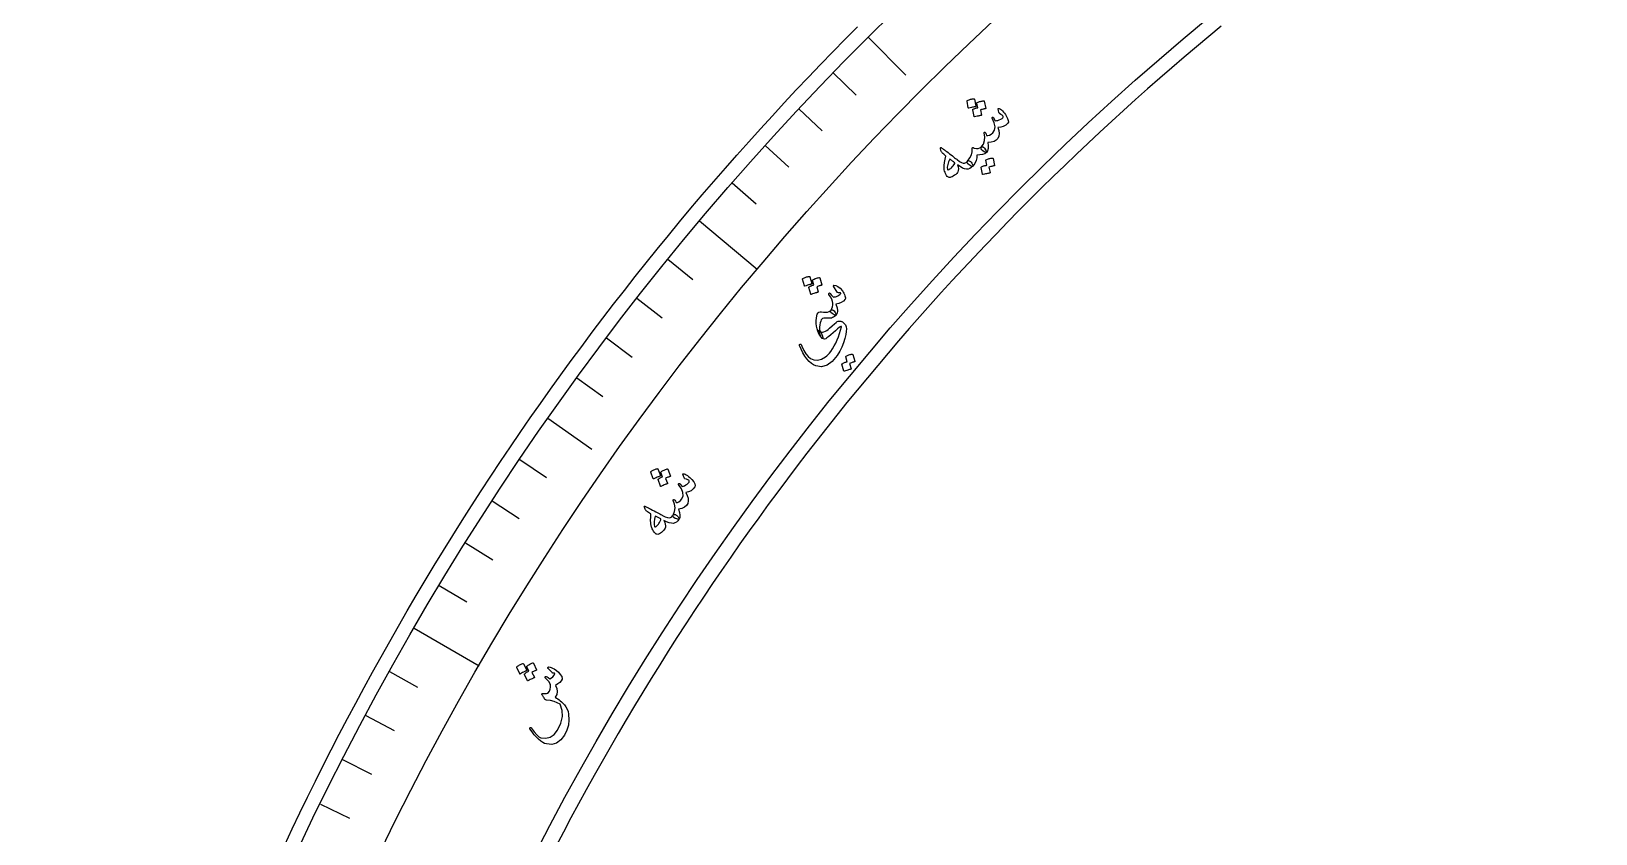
# Model space of a CAD drawing. Header units: millimetres. Extents: x -92 to 92, y -92 to 118.
# Drawn here: x -91.03 to -41.18, y 38.96 to 64.56 of the extents above; entities that cross this region are included whole.
import ezdxf

# ---------------------------------------------------------------- set-up
doc = ezdxf.new("R2010")
doc.units = ezdxf.units.MM
for name, color, linetype in [('CUT_INNER', 6, 'Continuous'), ('CUT_OUTER', 1, 'Continuous'), ('ENGRAVE', 7, 'Continuous'), ('ENGRAVE_FINE', 8, 'Continuous'), ('TEXT', 5, 'Continuous')]:
    doc.layers.add(name, color=color, linetype=linetype)

msp = doc.modelspace()

# ---------------------------------------------------------------- linework, layer by layer
at = {"layer": 'CUT_INNER'}
msp.add_lwpolyline([(-53.113, 64.7184), (-53.5091, 64.3913), (-53.9032, 64.0617), (-54.2952, 63.7298), (-54.6853, 63.3954), (-55.0732, 63.0587), (-55.4591, 62.7196), (-55.8429, 62.3781), (-56.2246, 62.0343), (-56.6042, 61.6881), (-56.9816, 61.3396), (-57.3569, 60.9889), (-57.7301, 60.6358), (-58.101, 60.2804), (-58.4698, 59.9228), (-58.8364, 59.5629), (-59.2007, 59.2007), (-59.5629, 58.8364), (-59.9228, 58.4698), (-60.2804, 58.101), (-60.6358, 57.7301), (-60.9889, 57.3569), (-61.3396, 56.9816), (-61.6881, 56.6042), (-62.0343, 56.2246), (-62.3781, 55.8429), (-62.7196, 55.4591), (-63.0587, 55.0732), (-63.3954, 54.6853), (-63.7298, 54.2952), (-64.0617, 53.9032), (-64.3913, 53.5091), (-64.7184, 53.113), (-65.043, 52.7149), (-65.3653, 52.3148), (-65.685, 51.9127), (-66.0023, 51.5087), (-66.3171, 51.1028), (-66.6295, 50.6949), (-66.9393, 50.2851), (-67.2465, 49.8734), (-67.5513, 49.4599), (-67.8535, 49.0445), (-68.1532, 48.6272), (-68.4502, 48.2081), (-68.7448, 47.7872), (-69.0367, 47.3645), (-69.326, 46.94), (-69.6127, 46.5137), (-69.8968, 46.0857), (-70.1783, 45.656), (-70.4571, 45.2245), (-70.7333, 44.7913), (-71.0068, 44.3565), (-71.2776, 43.92), (-71.5457, 43.4818), (-71.8112, 43.042), (-72.0739, 42.6005), (-72.334, 42.1575), (-72.5913, 41.7129), (-72.8459, 41.2667), (-73.0977, 40.8189), (-73.3468, 40.3696), (-73.5931, 39.9188), (-73.8367, 39.4665), (-74.0774, 39.0127), (-74.3154, 38.5575)], dxfattribs=at)
at = {"layer": 'CUT_OUTER'}
msp.add_lwpolyline([(-82.9535, 38.613), (-82.715, 39.1213), (-82.4734, 39.6281), (-82.2287, 40.1334), (-81.9809, 40.6372), (-81.73, 41.1394), (-81.4761, 41.6401), (-81.219, 42.1393), (-80.9589, 42.6368), (-80.6958, 43.1328), (-80.4296, 43.6271), (-80.1604, 44.1198), (-79.8882, 44.6108), (-79.613, 45.1002), (-79.3347, 45.5878), (-79.0535, 46.0738), (-78.7693, 46.558), (-78.4822, 47.0404), (-78.1921, 47.5211), (-77.899, 48), (-77.603, 48.477), (-77.3041, 48.9523), (-77.0023, 49.4257), (-76.6976, 49.8972), (-76.39, 50.3669), (-76.0795, 50.8347), (-75.7661, 51.3005), (-75.4499, 51.7645), (-75.1309, 52.2264), (-74.809, 52.6864), (-74.4843, 53.1445), (-74.1568, 53.6005), (-73.8266, 54.0545), (-73.4935, 54.5065), (-73.1577, 54.9564), (-72.8191, 55.4043), (-72.4778, 55.85), (-72.1337, 56.2937), (-71.7869, 56.7352), (-71.4375, 57.1746), (-71.0853, 57.6119), (-70.7305, 58.047), (-70.373, 58.4799), (-70.0128, 58.9106), (-69.65, 59.3391), (-69.2846, 59.7653), (-68.9166, 60.1893), (-68.546, 60.611), (-68.1728, 61.0305), (-67.797, 61.4476), (-67.4187, 61.8625), (-67.0379, 62.275), (-66.6545, 62.6852), (-66.2686, 63.093), (-65.8802, 63.4984), (-65.4894, 63.9014), (-65.096, 64.3021), (-64.7003, 64.7003)], dxfattribs=at)
at = {"layer": 'ENGRAVE'}
for points in [[(-64.3703, 64.3703), (-63.1604, 63.1604)], [(-69.7356, 58.5151), (-67.9006, 56.9753)], [(-74.5702, 52.2146), (-73.1685, 51.2332)], [(-78.8372, 45.5167), (-76.7627, 44.3189)]]:
    msp.add_lwpolyline(points, dxfattribs=at)
for radius in [91.0333, 88.6379, 84.1891]:
    msp.add_circle((0, 0), radius, dxfattribs=at)
at = {"layer": 'ENGRAVE_FINE'}
for points in [[(-65.4839, 63.2371), (-64.7454, 62.5239)], [(-66.5776, 62.0846), (-65.8267, 61.3844)], [(-67.651, 60.9132), (-66.888, 60.2263)], [(-68.7037, 59.7233), (-67.9289, 59.0497)], [(-70.7462, 57.2891), (-69.9484, 56.6431)], [(-71.7353, 56.0457), (-70.9263, 55.4137)], [(-72.7025, 54.7852), (-71.8826, 54.1674)], [(-73.6475, 53.5081), (-72.817, 52.9046)], [(-75.4701, 50.9052), (-74.619, 50.3311)], [(-76.347, 49.5803), (-75.486, 49.0212)], [(-77.2007, 48.2403), (-76.33, 47.6963)], [(-78.0308, 46.8856), (-77.1508, 46.3569)], [(-79.6196, 44.1338), (-78.7217, 43.6361)], [(-80.3777, 42.7376), (-79.4712, 42.2556)], [(-81.1113, 41.3283), (-80.1966, 40.8622)], [(-81.8202, 39.9064), (-80.8975, 39.4563)]]:
    msp.add_lwpolyline(points, dxfattribs=at)
at = {"layer": 'TEXT'}
for points in [[(-61.2126, 62.3326), (-61.2126, 62.3372), (-61.2107, 62.3417), (-61.207, 62.3463), (-61.2014, 62.3508), (-61.1766, 62.3619), (-61.1517, 62.3718), (-61.1267, 62.3804), (-61.1016, 62.3878), (-61.0761, 62.3939), (-61.0502, 62.3987), (-61.0237, 62.4023), (-60.9966, 62.4046), (-60.9885, 62.4037), (-60.9825, 62.4013), (-60.9786, 62.3973), (-60.9768, 62.3917), (-60.9295, 62.1659), (-60.9302, 62.1602), (-60.9341, 62.1559), (-60.9412, 62.153), (-60.9515, 62.1515), (-60.9603, 62.15), (-60.9738, 62.1475), (-60.9922, 62.1438), (-61.0153, 62.139), (-61.0435, 62.1329), (-61.0769, 62.1252), (-61.1155, 62.1159), (-61.1595, 62.105), (-61.1658, 62.1041), (-61.1704, 62.105), (-61.1731, 62.1077), (-61.1739, 62.1123)], [(-60.8988, 62.2675), (-60.8987, 62.2721), (-60.8968, 62.2766), (-60.8931, 62.2811), (-60.8876, 62.2857), (-60.8628, 62.2967), (-60.8379, 62.3065), (-60.8129, 62.315), (-60.7879, 62.3222), (-60.7625, 62.3282), (-60.7366, 62.3329), (-60.7101, 62.3364), (-60.6831, 62.3386), (-60.6765, 62.3376), (-60.6713, 62.3349), (-60.6675, 62.3303), (-60.6651, 62.3239), (-60.618, 62.0983), (-60.6186, 62.0941), (-60.6222, 62.0906), (-60.6287, 62.0878), (-60.6382, 62.0857), (-60.6445, 62.0845), (-60.6543, 62.0825), (-60.6677, 62.0797), (-60.6846, 62.0761), (-60.7049, 62.0717), (-60.7285, 62.0663), (-60.7555, 62.0598), (-60.7857, 62.0524), (-60.7497, 61.8869), (-60.7505, 61.8813), (-60.7544, 61.877), (-60.7615, 61.8741), (-60.7717, 61.8726), (-60.7804, 61.8711), (-60.794, 61.8686), (-60.8123, 61.865), (-60.8353, 61.8602), (-60.8634, 61.8541), (-60.8968, 61.8465), (-60.9353, 61.8372), (-60.9791, 61.8264), (-60.9847, 61.8263), (-60.9887, 61.8278), (-60.991, 61.8308), (-60.9917, 61.8355), (-61.031, 62.0555), (-61.0309, 62.06), (-61.029, 62.0646), (-61.0253, 62.0691), (-61.0198, 62.0736), (-61.0023, 62.0815), (-60.9846, 62.0889), (-60.9667, 62.0959), (-60.9485, 62.1024), (-60.9302, 62.1082), (-60.9116, 62.1131), (-60.8928, 62.1171), (-60.8738, 62.1201)], [(-60.2246, 62.0847), (-60.2232, 62.0914), (-60.2176, 62.0951), (-60.2078, 62.0957), (-60.1936, 62.0934), (-60.1735, 62.0857), (-60.1492, 62.0705), (-60.1207, 62.0478), (-60.088, 62.0175), (-60.0523, 61.9818), (-60.02, 61.9445), (-59.991, 61.9057), (-59.9655, 61.8654), (-59.9227, 61.7804), (-59.8999, 61.7116), (-59.8972, 61.6589), (-59.9146, 61.6224), (-59.9826, 61.5635), (-60.0585, 61.5224), (-60.1423, 61.4989), (-60.2341, 61.4929), (-60.2021, 61.3919), (-60.191, 61.2996), (-60.2007, 61.2158), (-60.2312, 61.1406), (-60.282, 61.0807), (-60.3522, 61.0393), (-60.442, 61.0161), (-60.5513, 61.0113), (-60.5388, 60.9054), (-60.5421, 60.8175), (-60.5613, 60.7476), (-60.5965, 60.6955), (-60.6103, 60.6917), (-60.6335, 60.6983), (-60.6663, 60.7153), (-60.7085, 60.7428), (-60.7456, 60.7744), (-60.7664, 60.8043), (-60.771, 60.8323), (-60.7592, 60.8585), (-60.6947, 60.9605), (-60.6583, 61.0701), (-60.6499, 61.1872), (-60.6696, 61.312), (-60.6707, 61.3188), (-60.6704, 61.3247), (-60.6688, 61.3297), (-60.6658, 61.3337), (-60.661, 61.3375), (-60.6558, 61.34), (-60.6502, 61.3411), (-60.6441, 61.3408), (-60.6327, 61.3328), (-60.6202, 61.3122), (-60.6067, 61.2792), (-60.5922, 61.2338), (-60.549, 61.2304), (-60.5008, 61.2441), (-60.4475, 61.2749), (-60.3891, 61.3227), (-60.3361, 61.4025), (-60.3226, 61.5056), (-60.3485, 61.6323), (-60.4138, 61.7826), (-60.4172, 61.7902), (-60.4186, 61.7967), (-60.4179, 61.802), (-60.4153, 61.8062), (-60.4097, 61.8108), (-60.4039, 61.8138), (-60.3979, 61.8152), (-60.3916, 61.815), (-60.3849, 61.8126), (-60.379, 61.8094), (-60.3741, 61.8053), (-60.3701, 61.8003), (-60.3133, 61.7055), (-60.2733, 61.7074), (-60.2313, 61.7158), (-60.1871, 61.7308), (-60.1408, 61.7522), (-60.0995, 61.777), (-60.0723, 61.8001), (-60.0591, 61.8216), (-60.06, 61.8415), (-60.0727, 61.8608), (-60.0969, 61.8823), (-60.1327, 61.906), (-60.1799, 61.9319), (-60.1881, 61.9443), (-60.1983, 61.9738), (-60.2105, 62.0207), (-60.2246, 62.0847)], [(-62.0562, 60.8184), (-62.057, 60.8404), (-62.0501, 60.8502), (-62.0353, 60.8479), (-62.0127, 60.8335), (-62.0002, 60.8236), (-61.9826, 60.8103), (-61.96, 60.7933), (-61.9325, 60.7728), (-61.8997, 60.7483), (-61.8618, 60.7196), (-61.8186, 60.6867), (-61.7702, 60.6495), (-61.7225, 60.613), (-61.6799, 60.5802), (-61.6423, 60.5513), (-61.6098, 60.5261), (-61.5823, 60.5049), (-61.5601, 60.4877), (-61.5431, 60.4745), (-61.5314, 60.4653), (-61.4557, 60.4093), (-61.3908, 60.3719), (-61.3368, 60.3532), (-61.2935, 60.3532), (-61.27, 60.36), (-61.2462, 60.3729), (-61.2223, 60.3919), (-61.1983, 60.417), (-61.1814, 60.4293), (-61.1632, 60.4334), (-61.1435, 60.4294), (-61.1224, 60.4173), (-61.1007, 60.399), (-61.081, 60.3782), (-61.0633, 60.3549), (-61.0476, 60.3291), (-61.0365, 60.3049), (-61.0306, 60.2845), (-61.0299, 60.2679), (-61.0344, 60.2552), (-61.0816, 60.2082), (-61.1306, 60.1758), (-61.1813, 60.158), (-61.2337, 60.1549), (-61.2935, 60.1677), (-61.361, 60.196), (-61.4362, 60.2397), (-61.519, 60.299), (-61.5005, 60.2303), (-61.4917, 60.1704), (-61.4928, 60.1192), (-61.5037, 60.0768), (-61.5195, 60.0493), (-61.5426, 60.0213), (-61.573, 59.9927), (-61.6105, 59.9636), (-61.6531, 59.9358), (-61.6915, 59.9151), (-61.7257, 59.9014), (-61.7558, 59.8948), (-61.7852, 59.8945), (-61.8105, 59.8999), (-61.8316, 59.911), (-61.8485, 59.9278), (-61.8658, 59.9528), (-61.8824, 59.9829), (-61.8985, 60.0183), (-61.9139, 60.0589), (-61.928, 60.1011), (-61.9381, 60.1359), (-61.9443, 60.1633), (-61.9465, 60.1833), (-61.9423, 60.2785), (-61.9308, 60.3756), (-61.9119, 60.4746), (-61.8856, 60.5756), (-61.9231, 60.6075), (-61.9551, 60.6355), (-61.9816, 60.6594), (-62.0026, 60.6793), (-62.0189, 60.6973), (-62.0314, 60.7156), (-62.0401, 60.7342), (-62.0449, 60.7531)], [(-60.7592, 60.8585), (-60.7403, 60.8681), (-60.7249, 60.8738), (-60.7132, 60.8753), (-60.705, 60.8728), (-60.6956, 60.866), (-60.6852, 60.8565), (-60.6739, 60.8442), (-60.6617, 60.8293), (-60.6251, 60.7788), (-60.602, 60.7397), (-60.5925, 60.7119), (-60.5965, 60.6955), (-60.652, 60.6538), (-60.7213, 60.6259), (-60.8044, 60.6117), (-60.9014, 60.6111), (-60.9033, 60.5205), (-60.9261, 60.431), (-60.9698, 60.3426), (-61.0344, 60.2552), (-61.0442, 60.2486), (-61.0559, 60.247), (-61.0695, 60.2503), (-61.0849, 60.2586), (-61.1758, 60.3195), (-61.1859, 60.3264), (-61.1944, 60.3362), (-61.2014, 60.3489), (-61.2069, 60.3645), (-61.2091, 60.3786), (-61.2085, 60.3921), (-61.2048, 60.4049), (-61.1983, 60.417), (-61.1213, 60.5221), (-61.0712, 60.6217), (-61.0481, 60.7157), (-61.052, 60.8043), (-61.0534, 60.8156), (-61.0521, 60.826), (-61.048, 60.8355), (-61.0413, 60.8441), (-61.0331, 60.8503), (-61.025, 60.8523), (-61.0168, 60.8503), (-61.0087, 60.8442), (-61.0017, 60.8376), (-60.9951, 60.8324), (-60.989, 60.8286), (-60.9833, 60.8261), (-60.9164, 60.82), (-60.8568, 60.8234), (-60.8044, 60.8362), (-60.7592, 60.8585)], [(-61.7615, 60.4792), (-61.8038, 60.3905), (-61.8308, 60.3067), (-61.8426, 60.2279), (-61.8393, 60.1541), (-61.8363, 60.1466), (-61.8314, 60.142), (-61.8245, 60.1404), (-61.8156, 60.1418), (-61.7887, 60.1529), (-61.7623, 60.1676), (-61.7362, 60.1857), (-61.7106, 60.2074), (-61.6853, 60.2325), (-61.6603, 60.2611), (-61.6358, 60.2932), (-61.6115, 60.3288), (-61.6084, 60.3349), (-61.6063, 60.3424), (-61.605, 60.3513), (-61.6046, 60.3614), (-61.6207, 60.375), (-61.6377, 60.3889), (-61.6558, 60.4032), (-61.6749, 60.4177), (-61.695, 60.4326), (-61.7162, 60.4478), (-61.7383, 60.4634), (-61.7615, 60.4792)], [(-60.6173, 60.443), (-60.6173, 60.4475), (-60.6155, 60.452), (-60.6119, 60.4565), (-60.6065, 60.461), (-60.5822, 60.4721), (-60.5577, 60.4819), (-60.5332, 60.4904), (-60.5085, 60.4977), (-60.4834, 60.5037), (-60.4578, 60.5085), (-60.4316, 60.512), (-60.4049, 60.5143), (-60.3984, 60.5134), (-60.3932, 60.5107), (-60.3893, 60.5061), (-60.3868, 60.4998), (-60.3354, 60.2763), (-60.3359, 60.2721), (-60.3394, 60.2687), (-60.3457, 60.2659), (-60.3551, 60.2638), (-60.3623, 60.2632), (-60.3733, 60.2614), (-60.3879, 60.2584), (-60.4063, 60.2541), (-60.4286, 60.2487), (-60.455, 60.2419), (-60.4856, 60.234), (-60.5204, 60.2248), (-60.4811, 60.0502), (-60.4809, 60.0437), (-60.4842, 60.0389), (-60.4908, 60.0357), (-60.5008, 60.034), (-60.5094, 60.0326), (-60.5228, 60.03), (-60.5408, 60.0263), (-60.5636, 60.0215), (-60.5913, 60.0154), (-60.6242, 60.0076), (-60.6622, 59.9983), (-60.7054, 59.9874), (-60.7109, 59.9872), (-60.7149, 59.9887), (-60.7173, 59.9917), (-60.7181, 59.9963), (-60.7635, 60.2161), (-60.7635, 60.2206), (-60.7618, 60.2251), (-60.7582, 60.2296), (-60.7528, 60.2341), (-60.7329, 60.2443), (-60.7127, 60.2532), (-60.6921, 60.2609), (-60.6711, 60.2674), (-60.6499, 60.2727), (-60.6286, 60.277), (-60.6072, 60.2803), (-60.5856, 60.2826)], [(-66.4563, 56.6497), (-66.4567, 56.6543), (-66.4552, 56.6589), (-66.4519, 56.6638), (-66.4468, 56.6688), (-66.4231, 56.6821), (-66.3991, 56.6941), (-66.375, 56.7049), (-66.3506, 56.7144), (-66.3258, 56.7228), (-66.3004, 56.7298), (-66.2743, 56.7357), (-66.2476, 56.7404), (-66.2395, 56.7403), (-66.2333, 56.7384), (-66.229, 56.7348), (-66.2267, 56.7294), (-66.1596, 56.5087), (-66.1598, 56.5029), (-66.1633, 56.4983), (-66.1701, 56.4948), (-66.1802, 56.4924), (-66.1888, 56.4902), (-66.2021, 56.4864), (-66.22, 56.4812), (-66.2427, 56.4744), (-66.2702, 56.4658), (-66.3028, 56.4551), (-66.3404, 56.4424), (-66.3832, 56.4277), (-66.3895, 56.4262), (-66.3941, 56.4268), (-66.397, 56.4292), (-66.3983, 56.4337)], [(-66.138, 56.6126), (-66.1384, 56.6171), (-66.1369, 56.6218), (-66.1336, 56.6266), (-66.1285, 56.6316), (-66.1048, 56.6448), (-66.0809, 56.6567), (-66.0567, 56.6674), (-66.0324, 56.6768), (-66.0077, 56.685), (-65.9823, 56.692), (-65.9562, 56.6978), (-65.9295, 56.7024), (-65.9228, 56.702), (-65.9174, 56.6997), (-65.9133, 56.6955), (-65.9103, 56.6893), (-65.8434, 56.4688), (-65.8436, 56.4646), (-65.8469, 56.4608), (-65.8531, 56.4574), (-65.8623, 56.4545), (-65.8685, 56.4527), (-65.8781, 56.4499), (-65.8912, 56.4459), (-65.9077, 56.4409), (-65.9276, 56.4347), (-65.9506, 56.4272), (-65.9769, 56.4184), (-66.0063, 56.4083), (-65.9558, 56.2467), (-65.9561, 56.241), (-65.9596, 56.2364), (-65.9664, 56.2329), (-65.9764, 56.2305), (-65.985, 56.2283), (-65.9983, 56.2246), (-66.0162, 56.2193), (-66.0387, 56.2126), (-66.0662, 56.204), (-66.0987, 56.1934), (-66.1363, 56.1808), (-66.1789, 56.1662), (-66.1845, 56.1656), (-66.1885, 56.1667), (-66.1911, 56.1696), (-66.1923, 56.1741), (-66.2509, 56.3897), (-66.2512, 56.3943), (-66.2497, 56.399), (-66.2465, 56.4038), (-66.2414, 56.4088), (-66.2247, 56.4182), (-66.2077, 56.4271), (-66.1904, 56.4356), (-66.1729, 56.4437), (-66.1552, 56.4511), (-66.1371, 56.4577), (-66.1187, 56.4633), (-66.1, 56.468)], [(-65.4698, 56.4322), (-65.4748, 56.4422), (-65.4752, 56.4495), (-65.4711, 56.4543), (-65.4625, 56.4564), (-65.3966, 56.4491), (-65.3289, 56.4173), (-65.2595, 56.3611), (-65.1883, 56.2806), (-65.1611, 56.2418), (-65.1381, 56.2027), (-65.119, 56.1633), (-65.104, 56.1237), (-65.0935, 56.0856), (-65.0883, 56.0546), (-65.0884, 56.0307), (-65.0938, 56.0139), (-65.1514, 55.9504), (-65.221, 55.9031), (-65.3028, 55.8721), (-65.3968, 55.8572), (-65.3579, 55.7423), (-65.3429, 55.6453), (-65.3516, 55.5662), (-65.3841, 55.5049), (-65.3929, 55.4997), (-65.4063, 55.4996), (-65.4241, 55.5045), (-65.4465, 55.5145), (-65.5099, 55.5547), (-65.5499, 55.5913), (-65.5665, 55.6244), (-65.5597, 55.654), (-65.5249, 55.713), (-65.5013, 55.771), (-65.489, 55.8282), (-65.4878, 55.8845), (-65.4991, 55.9439), (-65.5241, 56.0105), (-65.5628, 56.0841), (-65.6151, 56.1649), (-65.6203, 56.1758), (-65.6217, 56.1858), (-65.6191, 56.1949), (-65.6126, 56.2033), (-65.6033, 56.2095), (-65.594, 56.2102), (-65.5848, 56.2055), (-65.5756, 56.1953), (-65.5436, 56.1537), (-65.5164, 56.1218), (-65.4941, 56.0995), (-65.4765, 56.0868), (-65.4595, 56.0823), (-65.4368, 56.083), (-65.4083, 56.0889), (-65.3741, 56.1), (-65.337, 56.117), (-65.3014, 56.1386), (-65.2672, 56.1648), (-65.2345, 56.1957), (-65.2344, 56.1958), (-65.2341, 56.1962), (-65.2336, 56.1968), (-65.2328, 56.1976), (-65.2335, 56.2005), (-65.2369, 56.2037), (-65.2431, 56.2071), (-65.252, 56.2107), (-65.2649, 56.2143), (-65.2833, 56.2175), (-65.3071, 56.2202), (-65.3363, 56.2226), (-65.3415, 56.2231), (-65.3465, 56.2255), (-65.3511, 56.2296), (-65.3554, 56.2357)], [(-65.558, 55.6559), (-65.5285, 55.6734), (-65.5013, 55.6772), (-65.4764, 55.6676), (-65.4537, 55.6443), (-65.4155, 55.5895), (-65.3909, 55.5483), (-65.3799, 55.5208), (-65.3825, 55.5069), (-65.4071, 55.4828), (-65.4347, 55.4611), (-65.4652, 55.4419), (-65.4987, 55.4252), (-65.5349, 55.4125), (-65.5776, 55.4052), (-65.6266, 55.4032), (-65.6819, 55.4066), (-65.7357, 55.4092), (-65.7802, 55.4052), (-65.8152, 55.3944), (-65.8407, 55.3769), (-65.8592, 55.3497), (-65.8765, 55.3094), (-65.8926, 55.2561), (-65.9076, 55.1898), (-65.9176, 55.1242), (-65.9208, 55.0712), (-65.9172, 55.0309), (-65.9068, 55.0031), (-65.8678, 54.9408), (-65.8391, 54.8836), (-65.8205, 54.8317), (-65.8121, 54.7851), (-65.8124, 54.7709), (-65.8149, 54.7626), (-65.8196, 54.7603), (-65.8264, 54.7639), (-65.8672, 54.7996), (-65.9046, 54.8489), (-65.9386, 54.9119), (-65.9689, 54.9886), (-65.9937, 55.0725), (-66.0107, 55.1572), (-66.02, 55.2425), (-66.0216, 55.3286), (-66.0167, 55.4096), (-66.0047, 55.4781), (-65.9857, 55.534), (-65.9597, 55.5773), (-65.9353, 55.5963), (-65.8982, 55.6066), (-65.8483, 55.6082), (-65.7856, 55.6011), (-65.721, 55.5958), (-65.6615, 55.6031), (-65.6072, 55.6232), (-65.558, 55.6559)], [(-65.6791, 54.7767), (-65.7192, 54.7531), (-65.7564, 54.742), (-65.7907, 54.7433), (-65.8221, 54.757), (-65.8484, 54.7824), (-65.8733, 54.8236), (-65.8966, 54.8805), (-65.9185, 54.9532), (-65.9266, 54.9852), (-65.9314, 55.0087), (-65.9329, 55.0236), (-65.9311, 55.03), (-65.9276, 55.0292), (-65.9224, 55.0244), (-65.9155, 55.0157), (-65.9068, 55.0031), (-65.8841, 54.9782), (-65.8544, 54.9652), (-65.8176, 54.9641), (-65.7737, 54.9749), (-65.729, 54.9937), (-65.6845, 55.0187), (-65.64, 55.0501), (-65.5957, 55.0878), (-65.5096, 55.1671), (-65.4399, 55.2282), (-65.3866, 55.2711), (-65.3499, 55.296), (-65.3211, 55.3087), (-65.2918, 55.315), (-65.262, 55.3151), (-65.2316, 55.3089), (-65.2161, 55.3034), (-65.2014, 55.297), (-65.1874, 55.2898), (-65.1741, 55.2818), (-65.1614, 55.2728), (-65.1492, 55.2627), (-65.1374, 55.2516), (-65.1261, 55.2394), (-65.1067, 55.2159), (-65.0902, 55.1907), (-65.0768, 55.164), (-65.0664, 55.1357), (-65.0589, 55.0721), (-65.0636, 54.9875), (-65.0805, 54.8819), (-65.1096, 54.7553), (-65.1511, 54.6191), (-65.2056, 54.4844), (-65.2731, 54.3513), (-65.3535, 54.2198), (-65.5091, 54.0264), (-65.6745, 53.9062), (-65.85, 53.8593), (-66.0361, 53.8856), (-66.1038, 53.917), (-66.1734, 53.9642), (-66.245, 54.0273), (-66.3185, 54.1062), (-66.3881, 54.1979), (-66.4503, 54.3009), (-66.5049, 54.415), (-66.5518, 54.5404), (-66.5529, 54.5498), (-66.5522, 54.5581), (-66.5499, 54.5655), (-66.5459, 54.5719), (-66.5399, 54.5777), (-66.5332, 54.5813), (-66.5258, 54.5827), (-66.5178, 54.5819), (-66.5098, 54.5768), (-66.5006, 54.5636), (-66.49, 54.5424), (-66.4782, 54.5131), (-66.4189, 54.3815), (-66.3531, 54.2732), (-66.2811, 54.1882), (-66.2028, 54.1265), (-66.0931, 54.0812), (-65.9768, 54.0733), (-65.8538, 54.1027), (-65.7241, 54.1692), (-65.6786, 54.2042), (-65.6351, 54.2449), (-65.5935, 54.2912), (-65.5537, 54.3432), (-65.4967, 54.4303), (-65.4441, 54.5207), (-65.3958, 54.6143), (-65.3519, 54.7113), (-65.3121, 54.8118), (-65.2759, 54.9159), (-65.2434, 55.0236), (-65.2146, 55.135), (-65.2139, 55.1361), (-65.2134, 55.1373), (-65.2132, 55.1388), (-65.2132, 55.1405), (-65.2156, 55.1427), (-65.2203, 55.144), (-65.2275, 55.1445), (-65.2371, 55.1441), (-65.2558, 55.1346), (-65.2903, 55.1078), (-65.3407, 55.0636), (-65.4069, 55.0021), (-65.4801, 54.9346), (-65.5499, 54.8746), (-65.6162, 54.8219), (-65.6791, 54.7767)], [(-65.0801, 54.1724), (-65.0805, 54.1769), (-65.0792, 54.1815), (-65.0761, 54.1863), (-65.0712, 54.1912), (-65.0481, 54.2041), (-65.0248, 54.2159), (-65.0012, 54.2264), (-64.9774, 54.2357), (-64.9532, 54.2437), (-64.9282, 54.2506), (-64.9026, 54.2563), (-64.8764, 54.2608), (-64.8698, 54.2604), (-64.8644, 54.2582), (-64.8602, 54.254), (-64.8571, 54.248), (-64.7849, 54.031), (-64.7851, 54.0268), (-64.7882, 54.0231), (-64.7942, 54.0198), (-64.8033, 54.0169), (-64.8104, 54.0158), (-64.8211, 54.0131), (-64.8353, 54.0088), (-64.8531, 54.0031), (-64.8747, 53.9958), (-64.9003, 53.9869), (-64.9299, 53.9765), (-64.9634, 53.9645), (-64.908, 53.7949), (-64.9072, 53.7885), (-64.91, 53.7835), (-64.9162, 53.7797), (-64.9259, 53.7772), (-64.9344, 53.7751), (-64.9474, 53.7714), (-64.9649, 53.7663), (-64.987, 53.7596), (-65.0139, 53.7512), (-65.0458, 53.7408), (-65.0826, 53.7283), (-65.1244, 53.7139), (-65.1298, 53.7133), (-65.1339, 53.7144), (-65.1365, 53.7173), (-65.1378, 53.7217), (-65.2036, 53.9355), (-65.204, 53.9399), (-65.2027, 53.9445), (-65.1996, 53.9493), (-65.1947, 53.9542), (-65.1759, 53.966), (-65.1567, 53.9765), (-65.137, 53.9859), (-65.1169, 53.994), (-65.0964, 54.0011), (-65.0756, 54.0071), (-65.0547, 54.0122), (-65.0336, 54.0162)], [(-71.2899, 50.4984), (-71.2906, 50.5029), (-71.2896, 50.5077), (-71.2867, 50.5129), (-71.2821, 50.5183), (-71.2596, 50.5337), (-71.2369, 50.5478), (-71.2138, 50.5607), (-71.1904, 50.5724), (-71.1664, 50.5829), (-71.1417, 50.5923), (-71.1163, 50.6005), (-71.09, 50.6075), (-71.0819, 50.6081), (-71.0756, 50.6068), (-71.0711, 50.6036), (-71.0683, 50.5984), (-70.9817, 50.3845), (-70.9814, 50.3788), (-70.9845, 50.3739), (-70.991, 50.3698), (-71.0008, 50.3664), (-71.0092, 50.3635), (-71.0221, 50.3586), (-71.0395, 50.3517), (-71.0614, 50.3429), (-71.088, 50.3319), (-71.1195, 50.3183), (-71.1559, 50.3023), (-71.1972, 50.2838), (-71.2033, 50.2818), (-71.208, 50.2819), (-71.2111, 50.2841), (-71.2127, 50.2884)], [(-70.9695, 50.49), (-70.9702, 50.4945), (-70.9692, 50.4993), (-70.9663, 50.5044), (-70.9617, 50.5098), (-70.9392, 50.5251), (-70.9165, 50.5391), (-70.8934, 50.5519), (-70.87, 50.5635), (-70.8461, 50.5739), (-70.8214, 50.5831), (-70.796, 50.5912), (-70.7698, 50.5982), (-70.7631, 50.5984), (-70.7575, 50.5966), (-70.753, 50.5927), (-70.7495, 50.5869), (-70.6631, 50.3732), (-70.663, 50.3689), (-70.6659, 50.3649), (-70.6718, 50.361), (-70.6808, 50.3573), (-70.6867, 50.3549), (-70.6961, 50.3512), (-70.7088, 50.3461), (-70.7248, 50.3396), (-70.744, 50.3316), (-70.7663, 50.3221), (-70.7916, 50.311), (-70.8201, 50.2983), (-70.7553, 50.1418), (-70.7551, 50.1361), (-70.7582, 50.1312), (-70.7646, 50.1271), (-70.7744, 50.1238), (-70.7828, 50.1209), (-70.7956, 50.116), (-70.813, 50.1092), (-70.8349, 50.1004), (-70.8614, 50.0894), (-70.8929, 50.076), (-70.9292, 50.06), (-70.9704, 50.0416), (-70.9758, 50.0405), (-70.98, 50.0413), (-70.9829, 50.0439), (-70.9844, 50.0483), (-71.062, 50.2579), (-71.0627, 50.2624), (-71.0617, 50.2672), (-71.0589, 50.2723), (-71.0542, 50.2777), (-71.0384, 50.2886), (-71.0223, 50.299), (-71.0059, 50.309), (-70.9892, 50.3186), (-70.9721, 50.3276), (-70.9547, 50.3357), (-70.9369, 50.343), (-70.9187, 50.3494)], [(-70.2736, 50.4296), (-70.2734, 50.4364), (-70.2685, 50.441), (-70.2589, 50.4434), (-70.2446, 50.4435), (-70.2235, 50.4396), (-70.1968, 50.429), (-70.1648, 50.4116), (-70.1272, 50.3876), (-70.0857, 50.3588), (-70.0473, 50.3278), (-70.012, 50.2948), (-69.9797, 50.2596), (-69.9225, 50.1835), (-69.8879, 50.1198), (-69.8759, 50.0685), (-69.8866, 50.0294), (-69.9431, 49.9595), (-70.0105, 49.9056), (-70.0888, 49.8675), (-70.1781, 49.8455), (-70.1287, 49.7517), (-70.1014, 49.6628), (-70.0961, 49.5786), (-70.1128, 49.4992), (-70.1521, 49.4313), (-70.2139, 49.378), (-70.2981, 49.3393), (-70.4049, 49.3152), (-70.3738, 49.2132), (-70.3614, 49.1262), (-70.368, 49.0539), (-70.3934, 48.9964), (-70.4063, 48.9902), (-70.4303, 48.9926), (-70.4656, 49.0036), (-70.512, 49.0231), (-70.5541, 49.0477), (-70.5799, 49.0734), (-70.5893, 49.1001), (-70.5824, 49.128), (-70.537, 49.2398), (-70.5206, 49.3541), (-70.5331, 49.4709), (-70.5746, 49.5902), (-70.5768, 49.5967), (-70.5776, 49.6026), (-70.5769, 49.6077), (-70.5747, 49.6123), (-70.5707, 49.6169), (-70.566, 49.6202), (-70.5606, 49.6223), (-70.5546, 49.6231), (-70.5419, 49.6172), (-70.5261, 49.5992), (-70.5069, 49.5691), (-70.4845, 49.527), (-70.4414, 49.5313), (-70.3964, 49.5533), (-70.3494, 49.593), (-70.3005, 49.6505), (-70.2624, 49.7383), (-70.2674, 49.8423), (-70.3153, 49.9624), (-70.4062, 50.0987), (-70.4109, 50.1056), (-70.4134, 50.1117), (-70.4138, 50.1171), (-70.4119, 50.1216), (-70.4072, 50.1271), (-70.402, 50.1311), (-70.3963, 50.1336), (-70.3902, 50.1345), (-70.3831, 50.1334), (-70.3768, 50.1312), (-70.3712, 50.1281), (-70.3663, 50.1238), (-70.2936, 50.0406), (-70.2547, 50.0496), (-70.2148, 50.0653), (-70.1739, 50.0879), (-70.1322, 50.1172), (-70.0959, 50.1488), (-70.0733, 50.1764), (-70.0641, 50.1999), (-70.0684, 50.2194), (-70.0844, 50.2361), (-70.112, 50.253), (-70.1514, 50.27), (-70.2025, 50.2871), (-70.2128, 50.2978), (-70.228, 50.3251), (-70.2483, 50.369), (-70.2736, 50.4296)], [(-71.4962, 49.3776), (-71.5007, 49.3991), (-71.4955, 49.41), (-71.4806, 49.4103), (-71.4559, 49.3999), (-71.4418, 49.3923), (-71.4223, 49.3821), (-71.3971, 49.3692), (-71.3665, 49.3537), (-71.3301, 49.3352), (-71.2878, 49.3134), (-71.2396, 49.2883), (-71.1856, 49.2598), (-71.1324, 49.2319), (-71.0849, 49.2069), (-71.0429, 49.1848), (-71.0065, 49.1656), (-70.9759, 49.1493), (-70.951, 49.1361), (-70.9321, 49.126), (-70.919, 49.1189), (-70.8348, 49.0766), (-70.7645, 49.0508), (-70.7081, 49.0416), (-70.6654, 49.0489), (-70.6434, 49.0596), (-70.6222, 49.0764), (-70.6019, 49.0992), (-70.5824, 49.128), (-70.5679, 49.1429), (-70.5506, 49.1501), (-70.5306, 49.1496), (-70.5077, 49.1412), (-70.4832, 49.1269), (-70.4603, 49.1097), (-70.4389, 49.0898), (-70.4191, 49.067), (-70.404, 49.0451), (-70.3947, 49.026), (-70.3911, 49.0097), (-70.3934, 48.9964), (-70.432, 48.9421), (-70.4747, 48.9018), (-70.5216, 48.8757), (-70.5728, 48.8637), (-70.6339, 48.8661), (-70.7052, 48.8825), (-70.7867, 48.9128), (-70.8784, 48.9571), (-70.8485, 48.8926), (-70.8297, 48.8351), (-70.822, 48.7845), (-70.8255, 48.7408), (-70.8365, 48.711), (-70.8545, 48.6794), (-70.8795, 48.6461), (-70.9115, 48.6111), (-70.9488, 48.5765), (-70.9831, 48.5495), (-71.0145, 48.5302), (-71.043, 48.5186), (-71.072, 48.5133), (-71.0978, 48.5143), (-71.1205, 48.5216), (-71.14, 48.5353), (-71.1613, 48.557), (-71.1828, 48.5839), (-71.2046, 48.616), (-71.2267, 48.6534), (-71.2478, 48.6926), (-71.2637, 48.7252), (-71.2744, 48.7511), (-71.28, 48.7705), (-71.2921, 48.8649), (-71.2972, 48.9626), (-71.2955, 49.0634), (-71.2868, 49.1674), (-71.3291, 49.1925), (-71.3654, 49.2146), (-71.3955, 49.2336), (-71.4196, 49.2497), (-71.4388, 49.2646), (-71.4543, 49.2806), (-71.466, 49.2974), (-71.4739, 49.3152)], [(-71.1481, 49.0935), (-71.1746, 48.9989), (-71.187, 48.9118), (-71.1852, 48.8321), (-71.1694, 48.7599), (-71.1652, 48.753), (-71.1596, 48.7493), (-71.1525, 48.7489), (-71.1439, 48.7518), (-71.1194, 48.7673), (-71.0958, 48.7863), (-71.0732, 48.8086), (-71.0516, 48.8343), (-71.031, 48.8633), (-71.0113, 48.8958), (-70.9925, 48.9316), (-70.9747, 48.9708), (-70.9727, 48.9774), (-70.9718, 48.9851), (-70.9721, 48.994), (-70.9734, 49.0041), (-70.9916, 49.0148), (-71.0107, 49.0256), (-71.031, 49.0365), (-71.0522, 49.0476), (-71.0746, 49.0589), (-71.098, 49.0703), (-71.1225, 49.0818), (-71.1481, 49.0935)], [(-75.5645, 44.2663), (-75.5656, 44.2707), (-75.565, 44.2756), (-75.5626, 44.281), (-75.5584, 44.2868), (-75.5373, 44.3041), (-75.5158, 44.3202), (-75.4939, 44.3351), (-75.4716, 44.3488), (-75.4486, 44.3614), (-75.4248, 44.3729), (-75.4001, 44.3833), (-75.3745, 44.3927), (-75.3665, 44.394), (-75.3601, 44.3932), (-75.3553, 44.3904), (-75.352, 44.3855), (-75.2475, 44.1796), (-75.2467, 44.1739), (-75.2494, 44.1687), (-75.2555, 44.1641), (-75.265, 44.1599), (-75.2731, 44.1562), (-75.2855, 44.1502), (-75.3023, 44.1418), (-75.3234, 44.1311), (-75.349, 44.1177), (-75.3793, 44.1015), (-75.4142, 44.0823), (-75.4538, 44.0602), (-75.4597, 44.0577), (-75.4643, 44.0574), (-75.4677, 44.0593), (-75.4697, 44.0635)], [(-75.2443, 44.2859), (-75.2455, 44.2903), (-75.2448, 44.2952), (-75.2424, 44.3006), (-75.2382, 44.3064), (-75.2172, 44.3236), (-75.1957, 44.3396), (-75.1738, 44.3544), (-75.1514, 44.368), (-75.1285, 44.3804), (-75.1046, 44.3918), (-75.08, 44.4021), (-75.0544, 44.4114), (-75.0478, 44.4122), (-75.0421, 44.4108), (-75.0373, 44.4074), (-75.0333, 44.4019), (-74.9289, 44.1961), (-74.9285, 44.1919), (-74.931, 44.1876), (-74.9366, 44.1832), (-74.9451, 44.1787), (-74.9509, 44.1759), (-74.9599, 44.1713), (-74.9721, 44.1651), (-74.9875, 44.1572), (-75.006, 44.1476), (-75.0274, 44.1361), (-75.0517, 44.1228), (-75.079, 44.1077), (-75.0011, 43.9572), (-75.0004, 43.9515), (-75.003, 43.9464), (-75.0091, 43.9417), (-75.0186, 43.9375), (-75.0267, 43.9339), (-75.0391, 43.9279), (-75.0558, 43.9195), (-75.0769, 43.9089), (-75.1024, 43.8956), (-75.1326, 43.8794), (-75.1675, 43.8603), (-75.207, 43.8383), (-75.2123, 43.8368), (-75.2165, 43.8372), (-75.2196, 43.8395), (-75.2215, 43.8438), (-75.3168, 44.0462), (-75.3179, 44.0506), (-75.3173, 44.0555), (-75.3149, 44.0608), (-75.3107, 44.0666), (-75.2959, 44.0789), (-75.2807, 44.0907), (-75.2652, 44.1021), (-75.2494, 44.1132), (-75.2331, 44.1236), (-75.2164, 44.1333), (-75.1993, 44.1421), (-75.1817, 44.15)], [(-74.5645, 44.2291), (-74.5719, 44.2387), (-74.5758, 44.2477), (-74.5763, 44.2563), (-74.5734, 44.2643), (-74.5668, 44.2729), (-74.5588, 44.2788), (-74.5495, 44.2821), (-74.5387, 44.2826), (-74.5038, 44.2788), (-74.4643, 44.2675), (-74.4204, 44.2487), (-74.3721, 44.2224), (-74.2977, 44.1716), (-74.2329, 44.1135), (-74.1776, 44.0481), (-74.1319, 43.9754), (-74.1229, 43.9545), (-74.1181, 43.9346), (-74.1176, 43.9157), (-74.1213, 43.8978), (-74.1497, 43.842), (-74.1934, 43.7897), (-74.2525, 43.7409), (-74.3269, 43.6955), (-74.2831, 43.5947), (-74.2709, 43.4989), (-74.2902, 43.4079), (-74.341, 43.3218), (-74.296, 43.2918), (-74.2536, 43.2616), (-74.2136, 43.2312), (-74.1762, 43.2006), (-74.1409, 43.1697), (-74.1077, 43.1383), (-74.0764, 43.1064), (-74.0471, 43.074), (-73.9976, 43.0095), (-73.9584, 42.9387), (-73.9296, 42.8615), (-73.9111, 42.7779), (-73.899, 42.6007), (-73.9162, 42.431), (-73.9628, 42.2685), (-74.0389, 42.1131), (-74.1581, 41.9571), (-74.2946, 41.8575), (-74.4486, 41.8143), (-74.6203, 41.8276), (-74.6742, 41.8466), (-74.733, 41.8777), (-74.7968, 41.9211), (-74.8653, 41.9766), (-74.9367, 42.0443), (-75.0066, 42.1224), (-75.0749, 42.2111), (-75.1416, 42.3105), (-75.1453, 42.3175), (-75.1469, 42.3245), (-75.1463, 42.3313), (-75.1436, 42.3381), (-75.1395, 42.344), (-75.1348, 42.3485), (-75.1294, 42.3516), (-75.1234, 42.3531), (-75.1163, 42.3524), (-75.1098, 42.3499), (-75.104, 42.3455), (-75.0989, 42.3393), (-75.0086, 42.2099), (-74.9282, 42.1142), (-74.858, 42.0521), (-74.798, 42.0235), (-74.6389, 42.0078), (-74.4967, 42.0435), (-74.3712, 42.1306), (-74.2621, 42.2692), (-74.1549, 42.4887), (-74.1061, 42.6987), (-74.1159, 42.8998), (-74.1845, 43.0921), (-74.2736, 43.1432), (-74.3757, 43.1832), (-74.4911, 43.212), (-74.6196, 43.2294), (-74.6333, 43.2301), (-74.6444, 43.2326), (-74.6529, 43.237), (-74.6589, 43.2433), (-74.6767, 43.2695), (-74.6933, 43.2943), (-74.7087, 43.3177), (-74.7229, 43.3396), (-74.7356, 43.3599), (-74.7465, 43.3785), (-74.7557, 43.3953), (-74.7632, 43.4104), (-74.7656, 43.4179), (-74.7649, 43.424), (-74.7609, 43.4286), (-74.7538, 43.4316), (-74.7491, 43.4326), (-74.7422, 43.4338), (-74.7329, 43.4351), (-74.7213, 43.4365), (-74.7076, 43.4378), (-74.6919, 43.4387), (-74.6743, 43.4392), (-74.6546, 43.4392), (-74.6163, 43.4403), (-74.5873, 43.443), (-74.5676, 43.4475), (-74.5573, 43.4537), (-74.519, 43.5084), (-74.4952, 43.5716), (-74.486, 43.6434), (-74.4913, 43.7238), (-74.505, 43.7599), (-74.5354, 43.8054), (-74.5824, 43.8604), (-74.6462, 43.9249), (-74.6522, 43.9311), (-74.6561, 43.9383), (-74.658, 43.9464), (-74.6578, 43.9556), (-74.6564, 43.9636), (-74.6536, 43.9703), (-74.6493, 43.9758), (-74.6434, 43.98), (-74.6247, 43.9803), (-74.5969, 43.9682), (-74.5601, 43.9437), (-74.5143, 43.9069), (-74.4607, 43.9354), (-74.4146, 43.9724), (-74.3762, 44.018), (-74.3452, 44.0722), (-74.3617, 44.081), (-74.376, 44.0867), (-74.3881, 44.0892), (-74.398, 44.0885), (-74.4079, 44.0869), (-74.4164, 44.0875), (-74.4237, 44.0903), (-74.4296, 44.0954)]]:
    msp.add_lwpolyline(points, close=True, dxfattribs=at)

doc.saveas('drawing.dxf')
